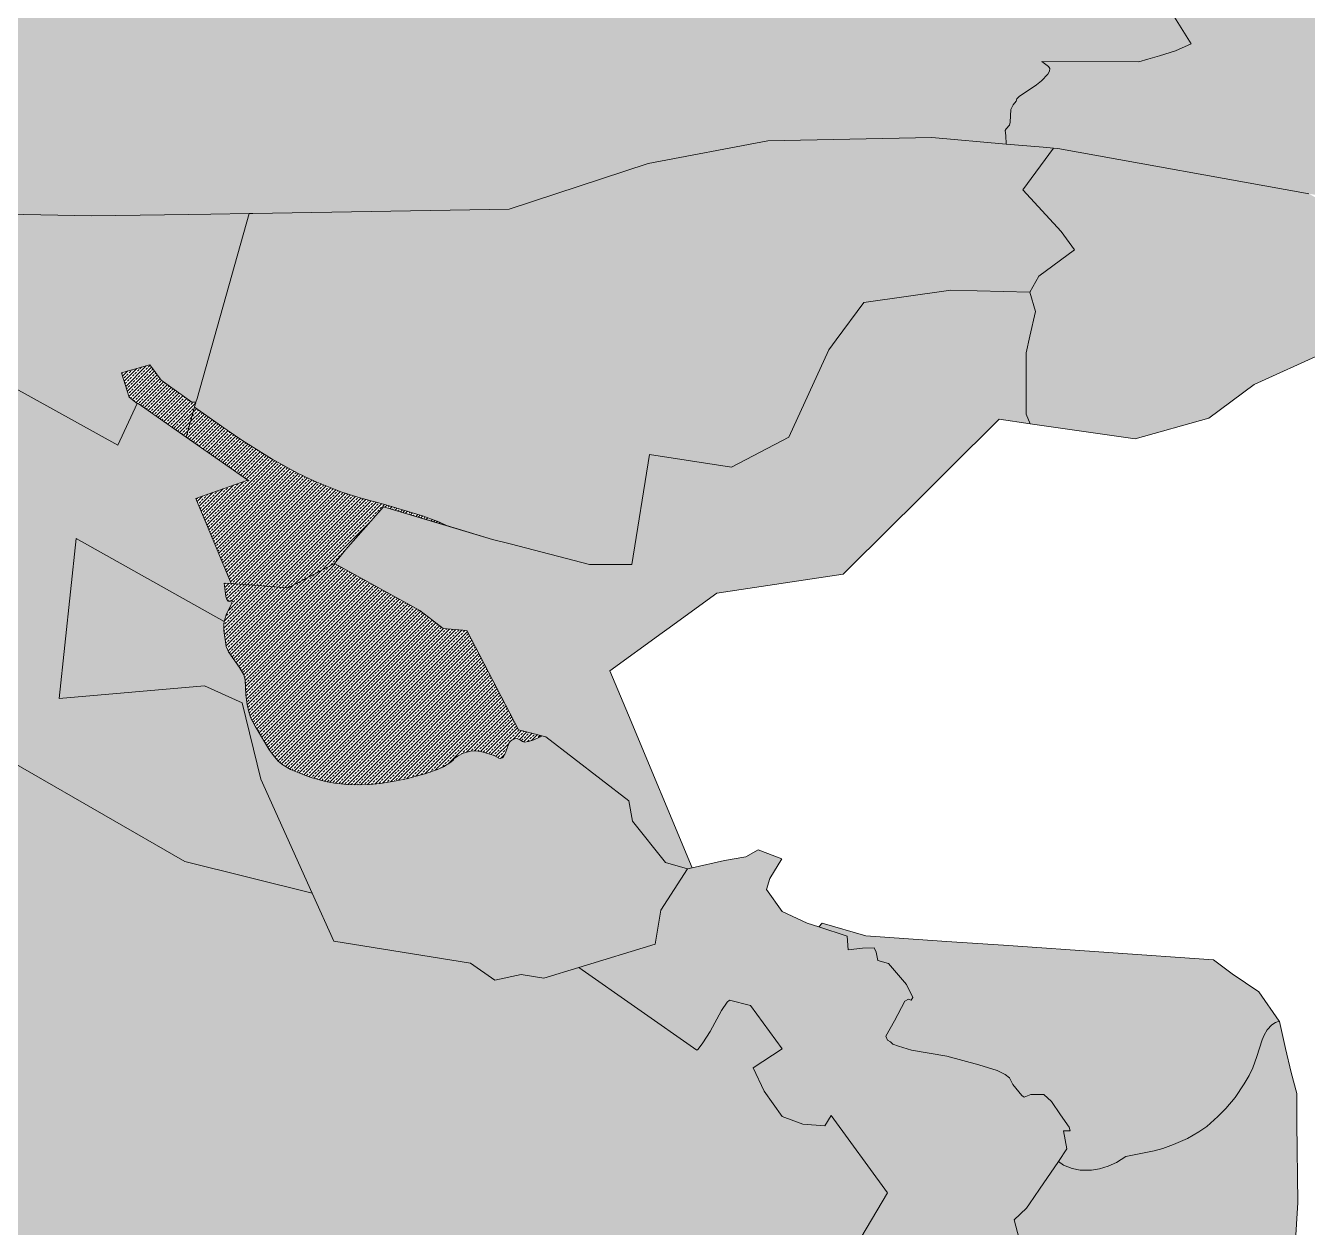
# Model space of a CAD drawing. Header units: metres. Extents: x 541853 to 549675, y 1832829 to 1845715.
# Drawn here: x 547026 to 547706, y 1844185 to 1844822 of the extents above; entities that cross this region are included whole.
import ezdxf

# ---------------------------------------------------------------- set-up
doc = ezdxf.new("R2010")
doc.units = ezdxf.units.M
doc.header["$MEASUREMENT"] = 0
doc.layers.add('1', color=7, linetype='Continuous', lineweight=0)

msp = doc.modelspace()

# ---------------------------------------------------------------- hatches: boundary and pattern name
at = {"layer": '1', "linetype": 'Continuous', "lineweight": 0}
for color, points in [(43, [(546699.57, 1844710.425), (546703.92, 1844722.845), (546713.55, 1844732.475), (546733.47, 1844744.925), (546759.81, 1844758.11), (546769.41, 1844761.335), (546818.55, 1844777.34), (546833.25, 1844783.835), (546833.28, 1844810.07), (546833.28, 1844817.615), (546851.13, 1844887.29), (546861.09, 1844914.065), (546874.47, 1844952.855), (546877.95, 1844960.535), (546880.47, 1844963.745), (546933.63, 1845030.9), (546934.44, 1845031.935), (546956.88, 1845054.375), (546993.72, 1845091.245), (547058.28, 1845155.94), (547093.08, 1845209.7), (547177.2, 1845330.33), (547278.03, 1845427.815), (547281.27, 1845430.965), (547287.81, 1845437.295), (547320.36, 1845412.365), (547366.2, 1845364.68), (547452.57, 1845272.895), (547504.11, 1845215.88), (547524.9, 1845175.245), (547532.25, 1845126.42), (547534.89, 1845100.125), (547549.77, 1845039.645), (547568.34, 1844982.135), (547588.65, 1844921.205), (547590.39, 1844915.955), (547612.08, 1844870.595), (547635.42, 1844826.54), (547644.21, 1844812.365), (547635.96, 1844808.585), (547627.5, 1844806.035), (547621.23, 1844804.16), (547616.46, 1844802.735), (547565.04, 1844803.05), (547568.64, 1844800.365), (547569.27, 1844799.225), (547569.12, 1844797.92), (547568.16, 1844796.24), (547564.86, 1844792.745), (547562.16, 1844790.54), (547553.01, 1844784.465), (547551.78, 1844783.235), (547551.45, 1844781.945), (547549.8, 1844779.965), (547548.66, 1844777.505), (547548.3, 1844770.8), (547547.97, 1844769.21), (547546.05, 1844767.245), (547545.57, 1844766.405), (547545.93, 1844763.765), (547546.11, 1844759.235), (547506.78, 1844762.715), (547419.78, 1844760.945), (547356.21, 1844748.96), (547282.5, 1844724.78), (547146.57, 1844722.41), (547144.74, 1844722.38), (547124.34, 1844722.08), (547112.67, 1844721.915), (547061.01, 1844721.15), (546827.88, 1844725.695), (546764.4, 1844726.94), (546751.38, 1844723.625), (546749.64, 1844723.175), (546736.74, 1844719.905)]), (252, [(547752.63, 1844724.465), (547743.48, 1844726.085), (547706.67, 1844732.91), (547706.64, 1844732.91), (547704.93, 1844733.225), (547573.53, 1844756.82), (547571.28, 1844757.015), (547565.82, 1844757.495), (547546.11, 1844759.235), (547545.93, 1844763.765), (547545.57, 1844766.405), (547546.05, 1844767.245), (547547.97, 1844769.21), (547548.3, 1844770.8), (547548.66, 1844777.505), (547549.8, 1844779.965), (547551.45, 1844781.945), (547551.78, 1844783.235), (547553.01, 1844784.465), (547562.16, 1844790.54), (547564.86, 1844792.745), (547568.16, 1844796.24), (547569.12, 1844797.92), (547569.27, 1844799.225), (547568.64, 1844800.365), (547565.04, 1844803.05), (547616.46, 1844802.735), (547621.23, 1844804.16), (547627.5, 1844806.035), (547635.96, 1844808.585), (547644.21, 1844812.365), (547635.42, 1844826.54), (547612.08, 1844870.595), (547590.39, 1844915.955), (547588.65, 1844921.205), (547589.73, 1844921.895), (547596.27, 1844923.02), (547596.12, 1844926.635), (547596.33, 1844931.705), (547596.87, 1844936.4), (547597.23, 1844937.9), (547600.53, 1844947.245), (547601.67, 1844951.625), (547602.18, 1844956.26), (547602.54, 1844970.135), (547603.02, 1844973.825), (547604.07, 1844977.965), (547605.42, 1844981.37), (547607.88, 1844985.75), (547610.58, 1844989.005), (547613.94, 1844992.05), (547617.45, 1844994.375), (547619.55, 1844995.305), (547627.53, 1844996.895), (547630.26, 1844997.795), (547633.29, 1844999.76), (547635.45, 1845002.085), (547636.53, 1845004.47), (547636.56, 1845006.45), (547636.14, 1845007.845), (547635, 1845009.69), (547633.17, 1845011.625), (547630.02, 1845013.62), (547624.5, 1845016.095), (547623.81, 1845017.1), (547624.14, 1845017.7), (547625.04, 1845018.285), (547627.41, 1845019.2), (547632.15, 1845020.055), (547637.46, 1845020.265), (547642.98, 1845020.025), (547650.84, 1845019.08), (547658.28, 1845017.535), (547667.7, 1845014.565), (547677.78, 1845010.275), (547690.32, 1845003.825), (547695.39, 1845000.9), (547701.84, 1844996.73), (547706.01, 1844993.535), (547707.12, 1844992.395), (547707.27, 1844991.765), (547706.07, 1844991.375), (547705.26, 1844990.085), (547705.32, 1844988.675), (547706.16, 1844987.835), (547707.87, 1844987.265), (547713.45, 1844987.145), (547715.34, 1844986.785), (547715.97, 1844986.275), (547716.99, 1844984.445), (547719.849, 1844982.624), (547717.8, 1844980.605), (547708.41, 1844972.145), (547706.64, 1844969.385), (547706.13, 1844965.695), (547706.49, 1844963.76), (547708.02, 1844961.66), (547709.76, 1844960.295), (547714.11, 1844959.515), (547718.04, 1844959.41), (547720.47, 1844959.56), (547723.68, 1844960.475), (547729.95, 1844963.325), (547737.78, 1844967.255), (547743.51, 1844969.145), (547752.69, 1844971.275), (547758.06, 1844970.42), (547764.27, 1844968.89), (547773.06, 1844965.035), (547777.41, 1844961.765), (547782.15, 1844954.655), (547782.99, 1844951.4), (547785.45, 1844940.33), (547786.5, 1844929.215), (547782.78, 1844918.01), (547777.98, 1844908.605), (547760.91, 1844890.965), (547750.95, 1844886.435), (547737.06, 1844878.785), (547729.38, 1844872.17), (547721.46, 1844860.395), (547716.81, 1844848.305), (547713.93, 1844837.31), (547713, 1844833.65), (547713.12, 1844828.595), (547714.65, 1844823.195), (547716.45, 1844821.065), (547719.75, 1844818.245), (547722.96, 1844816.025), (547726.29, 1844815.08), (547734.36, 1844815.425), (547748.4, 1844817.105), (547751.28, 1844817.03), (547753.59, 1844816.895), (547757.76, 1844816.46), (547761.33, 1844816.355), (547767.15, 1844816.505), (547771.47, 1844817.15), (547778.1, 1844818.71), (547782.87, 1844819.88), (547789.77, 1844822.625), (547794.72, 1844824.665), (547802.16, 1844828.52), (547807.14, 1844831.235), (547814.46, 1844835.375), (547819.14, 1844838.165), (547823.64, 1844840.925), (547828.05, 1844843.595), (547834.47, 1844847.915), (547838.49, 1844850.54), (547844.13, 1844854.29), (547849.98, 1844857.875), (547853.64, 1844860.455), (547859.28, 1844864.025), (547862.82, 1844866.035), (547871.46, 1844871.15), (547876.71, 1844874), (547880.28, 1844875.62), (547885.98, 1844877.765), (547889.97, 1844878.845), (547894.08, 1844879.865), (547898.52, 1844880.615), (547905.15, 1844881.125), (547906.74, 1844880.915), (547910.01, 1844880.48), (547913.04, 1844879.895), (547917.63, 1844878.995), (547922.04, 1844877.585), (547922.58, 1844877.405), (547930.11, 1844874.09), (547934.97, 1844871.72), (547941.99, 1844867.595), (547948.59, 1844863.11), (547952.67, 1844859.81), (547958.31, 1844854.56), (547961.64, 1844850.99), (547966.17, 1844845.245), (547971.84, 1844837.895), (547974.6, 1844834.46), (547979.25, 1844829.3), (547982.22, 1844825.685), (547987.08, 1844820.555), (547990.2, 1844817.345), (548003.73, 1844804.985), (548006.76, 1844801.865), (548011.32, 1844796.795), (548015.7, 1844791.515), (548017.05, 1844789.535), (548019.57, 1844785.95), (548001.81, 1844774.025), (548000.01, 1844772.975), (547993.71, 1844771.325), (547979.82, 1844767.665), (547879.62, 1844741.34), (547876.35, 1844740.005), (547796.82, 1844726.895)]), (251, [(547325.22, 1844536.395), (547283.13, 1844547.195), (547273.68, 1844549.625), (547249.29, 1844556.945), (547245.66, 1844558.805), (547237.17, 1844561.955), (547217.19, 1844568.03), (547202.79, 1844571.825), (547193.91, 1844574.66), (547179.66, 1844580.36), (547170.36, 1844584.815), (547156.98, 1844592.165), (547141.35, 1844601.81), (547133.01, 1844607.465), (547115.76, 1844619.81), (547111.26, 1844603.88), (547116.48, 1844622.36), (547116.48, 1844622.435), (547117.05, 1844624.385), (547144.74, 1844722.38), (547146.57, 1844722.41), (547282.5, 1844724.78), (547356.21, 1844748.96), (547419.78, 1844760.945), (547506.78, 1844762.715), (547546.11, 1844759.235), (547565.82, 1844757.495), (547571.16, 1844757.03), (547554.9, 1844734.905), (547575.24, 1844712.87), (547582.35, 1844703.15), (547563.42, 1844689.17), (547558.74, 1844680.74), (547516.8, 1844681.82), (547470.57, 1844675.205), (547456.05, 1844655.51), (547452.06, 1844650.095), (547430.91, 1844603.82), (547400.52, 1844587.965), (547356.93, 1844594.565), (547347.69, 1844536.395)]), (252, [(547614.48, 1844602.905), (547558.86, 1844610.975), (547556.79, 1844615.955), (547556.79, 1844628.87), (547556.79, 1844648.49), (547558.77, 1844657.43), (547561.68, 1844670.45), (547558.68, 1844680.635), (547558.74, 1844680.74), (547563.42, 1844689.17), (547582.35, 1844703.15), (547575.24, 1844712.87), (547554.9, 1844734.905), (547571.16, 1844757.03), (547573.53, 1844756.82), (547704.93, 1844733.225), (547706.64, 1844732.91), (547706.67, 1844732.91), (547707.42, 1844732.475), (547716.54, 1844727.27), (547741.89, 1844717.025), (547769.01, 1844709.915), (547791.69, 1844704.575), (547812.9, 1844699.88), (547804.98, 1844696.43), (547755.99, 1844672.46), (547714.32, 1844648.43), (547677.6, 1844631.66), (547653.66, 1844613.975)]), (251, [(547573.53, 1844756.82), (547571.28, 1844757.015), (547571.16, 1844757.03)]), (92, [(547178.13, 1844362.14), (547110.57, 1844378.775), (546981.6, 1844453.13), (546872.34, 1844554.785), (546775.86, 1844685.21), (546749.64, 1844723.175), (546751.38, 1844723.625), (546764.4, 1844726.94), (546827.88, 1844725.695), (546869.73, 1844713.155), (547075.05, 1844599.605), (547085.31, 1844621.655), (547085.88, 1844621.595), (547111.26, 1844603.88), (547143.99, 1844581.005), (547116.42, 1844571.3), (547135.17, 1844526.195), (547131.48, 1844526.465), (547132.32, 1844519.415), (547132.8, 1844517.825), (547133.55, 1844516.895), (547134.45, 1844516.67), (547135.38, 1844517.435), (547135.74, 1844516.955), (547135.53, 1844515.74), (547132.5, 1844509.62), (547131.54, 1844506.65), (547131.45, 1844506.005), (547053.03, 1844550.06), (547043.97, 1844465.295), (547121.01, 1844472), (547140.99, 1844463), (547150.92, 1844422.455)]), (43, [(547085.76, 1843725.42), (547053, 1843735.515), (547037.22, 1843739.475), (547019.43, 1843744.545), (547006.71, 1843750.005), (546992.73, 1843759.035), (546981.99, 1843770.435), (546965.37, 1843804.56), (546964.98, 1843805.505), (546959.79, 1843818.18), (546951.75, 1843835.13), (546943.2, 1843852.305), (546933.42, 1843872.465), (546925.38, 1843890.285), (546911.4, 1843920.615), (546887.52, 1843972.245), (546869.82, 1844012.505), (546863.01, 1844027.61), (546853.68, 1844044.875), (546829.95, 1844083.125), (546823.77, 1844092.965), (546821.04, 1844106.525), (546820.8, 1844120.865), (546819.84, 1844125.275), (546817.92, 1844134.23), (546811.23, 1844150.955), (546802.68, 1844168.79), (546793.74, 1844182.875), (546785.55, 1844197.71), (546781.2, 1844212.05), (546778.44, 1844226.855), (546775.83, 1844243.76), (546771.06, 1844283.825), (546763.8, 1844299.62), (546758.19, 1844314.47), (546746.94, 1844341.785), (546740.85, 1844354.115), (546735.51, 1844368.05), (546730.56, 1844377.935), (546725.07, 1844386.05), (546721.44, 1844390.295), (546701.46, 1844413.935), (546689.16, 1844489.685), (546677.07, 1844589.075), (546698.67, 1844665.635), (546693.09, 1844708.775), (546699.57, 1844710.425), (546736.74, 1844719.905), (546749.64, 1844723.175), (546775.86, 1844685.21), (546872.34, 1844554.785), (546981.6, 1844453.13), (547110.57, 1844378.775), (547178.13, 1844362.14), (547189.62, 1844336.655), (547262.01, 1844325), (547275, 1844316), (547289.01, 1844319), (547301.01, 1844317.005), (547319.58, 1844322.675), (547382.13, 1844278.815), (547382.79, 1844279.43), (547385.25, 1844282.7), (547389.09, 1844288.7), (547395.12, 1844299.935), (547398.27, 1844304.195), (547399.35, 1844305.335), (547410.54, 1844302.47), (547427.34, 1844279.565), (547411.98, 1844269.44), (547417.77, 1844257.005), (547427.31, 1844243.715), (547438.29, 1844239.56), (547449.9, 1844238.72), (547453.32, 1844244.135), (547483.29, 1844203.26), (547468.98, 1844179.29), (547465.56, 1844177.04), (547470.48, 1844174.715), (547474.44, 1844172.195), (547477.2, 1844170.98), (547477.83, 1844170.185), (547477.11, 1844167.725), (547478.31, 1844162.76), (547478.22, 1844160.645), (547477.26, 1844159.625), (547472.1, 1844158.155), (547470.75, 1844157.18), (547469.97, 1844155.515), (547469.94, 1844153.58), (547470.45, 1844151.945), (547471.23, 1844150.955), (547474.14, 1844150.61), (547487.58, 1844150.895), (547491.03, 1844150.49), (547493.43, 1844149.71), (547482.27, 1844149.335), (547492.08, 1844117.625), (547521.54, 1844080.56), (547557.69, 1844044.395), (547587.15, 1844027.505), (547586.28, 1844025.675), (547583.97, 1844022.3), (547582.05, 1844020.8), (547580.52, 1844019.03), (547579.89, 1844018.775), (547578.27, 1844018.655), (547574.49, 1844019.33), (547574.37, 1844020.5), (547573.89, 1844021.16), (547572.84, 1844021.805), (547571.43, 1844022.15), (547568.67, 1844021.955), (547567.17, 1844021.505), (547563.54, 1844019.57), (547560.09, 1844017.2), (547558.44, 1844015.715), (547556.25, 1844012.505), (547554.54, 1844008.545), (547549.38, 1843998.735), (547548.12, 1843995.18), (547547.85, 1843993.305), (547547.91, 1843990.665), (547548.27, 1843988.475), (547549.26, 1843985.31), (547549.95, 1843983.975), (547551.12, 1843982.67), (547553.04, 1843981.755), (547556.64, 1843981.275), (547557.93, 1843980.87), (547559.16, 1843980.135), (547560.36, 1843978.785), (547561.5, 1843976.295), (547563.3, 1843968.585), (547564.8, 1843964.445), (547566.78, 1843961.295), (547569.33, 1843958.13), (547573.02, 1843954.56), (547576.86, 1843951.95), (547578.75, 1843951.245), (547580.4, 1843950.915), (547581.66, 1843950.885), (547582.41, 1843951.245), (547583.52, 1843950.9), (547585.38, 1843949.745), (547586.43, 1843948.635), (547587.24, 1843947.015), (547587.42, 1843945.755), (547587.12, 1843944.315), (547586.34, 1843943.04), (547585.62, 1843942.32), (547583.76, 1843941.27), (547579.11, 1843940.58), (547576.59, 1843939.62), (547575.45, 1843938.72), (547571.1, 1843934.205), (547566.57, 1843930.005), (547556.82, 1843923.21), (547546.56, 1843917.315), (547538.91, 1843911.06), (547536.45, 1843909.74), (547534.5, 1843909.095), (547532.13, 1843908.81), (547530.42, 1843908.945), (547526.49, 1843910.235), (547524, 1843911.675), (547514.73, 1843919.43), (547510.65, 1843922.235), (547505.22, 1843924.905), (547496.43, 1843928.085), (547494.99, 1843928.805), (547493.91, 1843929.69), (547491.03, 1843929.72), (547489.92, 1843929.48), (547489.05, 1843927.755), (547487.46, 1843925.955), (547486.77, 1843924.38), (547484.31, 1843923.645), (547483.86, 1843923.36), (547483.71, 1843922.88), (547484.64, 1843922.85), (547486.44, 1843922.25), (547492.11, 1843918.125), (547494.06, 1843915.305), (547495.35, 1843911.27), (547495.89, 1843910.295), (547497.39, 1843908.975), (547499.97, 1843907.55), (547501.38, 1843906.47), (547502.52, 1843905.06), (547505.31, 1843900.455), (547507.26, 1843893.975), (547506.99, 1843892.94), (547505.82, 1843892.205), (547503.57, 1843891.95), (547501.17, 1843892.295), (547498.17, 1843893.165), (547498.47, 1843892.595), (547501.74, 1843890.585), (547516.32, 1843882.665), (547534.71, 1843873.635), (547542.75, 1843869.435), (547577.73, 1843848.96), (547587, 1843844.745), (547597.26, 1843840.905), (547601.79, 1843838.955), (547606.62, 1843836.165), (547609.92, 1843833.225), (547611.15, 1843831.23), (547612.08, 1843827.48), (547612.05, 1843826.805), (547582.59, 1843814.28), (547478.37, 1843788.075), (547377.12, 1843762.905), (547363.8, 1843785.15), (547363.23, 1843784.49), (547358.67, 1843779.885), (547354.17, 1843776.705), (547350.69, 1843775.175), (547347.57, 1843774.395), (547341.09, 1843774.005), (547327.74, 1843774.515), (547323.78, 1843775.055), (547312.95, 1843777.35), (547308.87, 1843777.59), (547305.03, 1843777.365), (547265.49, 1843769.835), (547254.54, 1843768.005), (547242.93, 1843765.41), (547232.13, 1843763.595), (547233.45, 1843739.13)]), (43, [(547075.05, 1844599.605), (546869.73, 1844713.155), (546827.88, 1844725.695), (547061.01, 1844721.15), (547112.67, 1844721.915), (547124.34, 1844722.08), (547144.74, 1844722.38), (547117.05, 1844624.385), (547116.48, 1844622.435), (547114.26, 1844622.375), (547098, 1844634), (547091.94, 1844642.115), (547077, 1844638.005), (547080.99, 1844625), (547085.31, 1844621.655)]), (53, [(547377.21, 1844374.89), (547365.51, 1844378.295), (547347.9, 1844400.18), (547346.1, 1844410.995), (547302.03, 1844445), (547299.87, 1844445.555), (547287.51, 1844448.735), (547260.15, 1844501.295), (547247.58, 1844502.315), (547235.19, 1844511.975), (547189.89, 1844536.905), (547195.77, 1844544.075), (547215.99, 1844566.95), (547273.68, 1844549.625), (547283.13, 1844547.195), (547325.22, 1844536.395), (547347.69, 1844536.395), (547356.93, 1844594.565), (547400.52, 1844587.965), (547430.91, 1844603.82), (547452.06, 1844650.095), (547456.05, 1844655.51), (547470.57, 1844675.205), (547516.8, 1844681.82), (547558.74, 1844680.74), (547558.68, 1844680.635), (547561.68, 1844670.45), (547558.77, 1844657.43), (547556.79, 1844648.49), (547556.79, 1844628.87), (547556.79, 1844615.955), (547558.86, 1844610.975), (547542.39, 1844613.36), (547515.63, 1844586.75), (547501.05, 1844572.275), (547463.37, 1844534.835), (547459.74, 1844531.22), (547392.75, 1844521.08), (547366.26, 1844501.925), (547363.74, 1844500.095), (547335.99, 1844480.025), (547345.83, 1844456.43), (547379.61, 1844375.445)]), (131, [(547273.68, 1844549.625), (547249.29, 1844556.945), (547249.26, 1844556.96)]), (251, [(547275, 1844316), (547262.01, 1844325), (547189.62, 1844336.655), (547178.13, 1844362.14), (547150.92, 1844422.455), (547140.99, 1844463), (547121.01, 1844472), (547043.97, 1844465.295), (547053.03, 1844550.06), (547131.45, 1844506.005), (547131.24, 1844504.745), (547131.27, 1844501.25), (547132.59, 1844492.775), (547133.7, 1844490.03), (547139.64, 1844481.765), (547141.86, 1844477.73), (547142.67, 1844475.18), (547143, 1844467.215), (547143.6, 1844462.07), (547144.5, 1844458.155), (547145.64, 1844454.915), (547147.86, 1844450.655), (547155.15, 1844438.385), (547157.55, 1844435.115), (547160.1, 1844432.115), (547162.56, 1844430.045), (547166.7, 1844427.705), (547173.63, 1844424.735), (547178.13, 1844423.205), (547185.21, 1844421.315), (547189.98, 1844420.43), (547196.55, 1844419.71), (547203.36, 1844419.47), (547208.55, 1844419.635), (547214.13, 1844420.22), (547222.59, 1844421.675), (547228.14, 1844422.755), (547237.92, 1844425.275), (547244.58, 1844427.645), (547247.73, 1844429.085), (547251.69, 1844431.44), (547253.13, 1844432.775), (547253.37, 1844433.465), (547255.47, 1844434.935), (547258.26, 1844436.33), (547262.1, 1844437.38), (547264.86, 1844437.515), (547267.56, 1844437.125), (547272.39, 1844435.79), (547274.58, 1844434.965), (547277.07, 1844433.555), (547278.03, 1844433.465), (547278.87, 1844433.765), (547279.53, 1844434.425), (547280.85, 1844437.035), (547282.41, 1844441.565), (547283.07, 1844442.555), (547284.09, 1844443.41), (547285.47, 1844443.965), (547286.7, 1844444.115), (547288.05, 1844443.605), (547289.58, 1844442.39), (547290.57, 1844442.165), (547292.91, 1844442.48), (547295.67, 1844443.38), (547298.94, 1844444.925), (547299.87, 1844445.555), (547302.03, 1844445), (547346.1, 1844410.995), (547347.9, 1844400.18), (547365.51, 1844378.295), (547377.21, 1844374.89), (547362.99, 1844353.005), (547359.99, 1844335.005), (547319.58, 1844322.675), (547301.01, 1844317.005), (547289.01, 1844319)]), (251, [(547529.79, 1844149.005), (547515.27, 1844149.77), (547494.06, 1844149.485), (547493.43, 1844149.71), (547491.03, 1844150.49), (547487.58, 1844150.895), (547474.14, 1844150.61), (547471.23, 1844150.955), (547470.45, 1844151.945), (547469.94, 1844153.58), (547469.97, 1844155.515), (547470.75, 1844157.18), (547472.1, 1844158.155), (547477.26, 1844159.625), (547478.22, 1844160.645), (547478.31, 1844162.76), (547477.11, 1844167.725), (547477.83, 1844170.185), (547477.2, 1844170.98), (547474.44, 1844172.195), (547470.48, 1844174.715), (547465.56, 1844177.04), (547468.98, 1844179.29), (547483.29, 1844203.26), (547453.32, 1844244.135), (547449.9, 1844238.72), (547438.29, 1844239.56), (547427.31, 1844243.715), (547417.77, 1844257.005), (547411.98, 1844269.44), (547427.34, 1844279.565), (547410.54, 1844302.47), (547399.35, 1844305.335), (547398.27, 1844304.195), (547395.12, 1844299.935), (547389.09, 1844288.7), (547385.25, 1844282.7), (547382.79, 1844279.43), (547382.13, 1844278.815), (547319.58, 1844322.675), (547359.99, 1844335.005), (547362.99, 1844353.005), (547377.21, 1844374.89), (547379.61, 1844375.445), (547396.71, 1844379.36), (547407, 1844381.13), (547408.02, 1844381.295), (547414.71, 1844385.06), (547427.22, 1844380.245), (547420.77, 1844369.82), (547419.03, 1844363.925), (547427.43, 1844352.42), (547440.54, 1844346.21), (547446.72, 1844344.2), (547461.81, 1844339.295), (547462.29, 1844331.96), (547469.97, 1844332.92), (547476.09, 1844333.025), (547477.23, 1844330.745), (547478.04, 1844326.365), (547483.74, 1844324.775), (547493.37, 1844313.705), (547496.73, 1844306.775), (547495.8, 1844305.32), (547494.33, 1844305.8), (547492.47, 1844304.735), (547486.89, 1844294.295), (547482.39, 1844286.195), (547483.26, 1844284.095), (547484.76, 1844283.15), (547486.08, 1844281.92), (547489.08, 1844280.93), (547495.92, 1844278.785), (547514.61, 1844275.605), (547531.71, 1844271.075), (547541.4, 1844268.09), (547545.57, 1844265.945), (547547.82, 1844264.16), (547549.74, 1844260.575), (547554.39, 1844254.785), (547555.74, 1844253.945), (547559.25, 1844255.34), (547560.57, 1844255.355), (547566.03, 1844255.4), (547570.23, 1844251.53), (547574.91, 1844244.525), (547579.56, 1844238.075), (547580.07, 1844236.005), (547576.62, 1844235.975), (547578.33, 1844226.48), (547573.8, 1844219.805), (547563.78, 1844205.09), (547558.53, 1844197.395), (547556.94, 1844195.04), (547550.4, 1844188.95), (547554, 1844175.345)]), (53, [(547585.44, 1844215.23), (547581.15, 1844216.025), (547576.59, 1844217.885), (547573.83, 1844219.775), (547573.8, 1844219.805), (547578.33, 1844226.48), (547576.62, 1844235.975), (547580.07, 1844236.005), (547579.56, 1844238.075), (547574.91, 1844244.525), (547570.23, 1844251.53), (547566.03, 1844255.4), (547560.57, 1844255.355), (547559.25, 1844255.34), (547555.74, 1844253.945), (547554.39, 1844254.785), (547549.74, 1844260.575), (547547.82, 1844264.16), (547545.57, 1844265.945), (547541.4, 1844268.09), (547531.71, 1844271.075), (547514.61, 1844275.605), (547495.92, 1844278.785), (547489.08, 1844280.93), (547486.08, 1844281.92), (547484.76, 1844283.15), (547483.26, 1844284.095), (547482.39, 1844286.195), (547486.89, 1844294.295), (547492.47, 1844304.735), (547494.33, 1844305.8), (547495.8, 1844305.32), (547496.73, 1844306.775), (547493.37, 1844313.705), (547483.74, 1844324.775), (547478.04, 1844326.365), (547477.23, 1844330.745), (547476.09, 1844333.025), (547469.97, 1844332.92), (547462.29, 1844331.96), (547461.81, 1844339.295), (547446.72, 1844344.2), (547448.58, 1844346.195), (547471.71, 1844339.43), (547514.46, 1844336.49), (547544.64, 1844334.405), (547656.15, 1844326.74), (547666.02, 1844319.285), (547680.18, 1844309.805), (547690.92, 1844294.265), (547688.94, 1844293.545), (547686.99, 1844292.285), (547684.53, 1844289.555), (547682.94, 1844286.705), (547681.92, 1844284.215), (547679.13, 1844275.5), (547676.91, 1844269.485), (547674.93, 1844265.345), (547672.41, 1844260.935), (547667.52, 1844253.735), (547662.69, 1844247.93), (547658.46, 1844243.58), (547652.52, 1844238.435), (547648.29, 1844235.435), (547642.38, 1844232.045), (547634.94, 1844228.745), (547629.24, 1844226.765), (547624.59, 1844225.475), (547609.65, 1844222.43), (547604.7, 1844219.28), (547600.26, 1844217.285), (547595.64, 1844215.905), (547591.35, 1844215.26)]), (252, [(547684.26, 1844059.995), (547681.95, 1844060.13), (547680.15, 1844060.535), (547678.26, 1844061.36), (547676.88, 1844062.35), (547675.11, 1844064.465), (547674.36, 1844065.725), (547669.47, 1844076.885), (547666.29, 1844082.165), (547663.53, 1844085.555), (547653.9, 1844095.92), (547646.58, 1844103.345), (547643.64, 1844107.395), (547641.33, 1844112.18), (547640.46, 1844116.2), (547640.58, 1844118.225), (547642.29, 1844124.78), (547642.23, 1844127.135), (547641.51, 1844128.275), (547640.28, 1844129.145), (547636.65, 1844130.45), (547634.04, 1844130.675), (547631.82, 1844130.495), (547628.82, 1844129.835), (547625.52, 1844128.74), (547614.78, 1844124.15), (547598.4, 1844116.26), (547589.16, 1844111.22), (547581.69, 1844106.555), (547579.11, 1844104.575), (547576.95, 1844102.52), (547575.6, 1844100.63), (547575.45, 1844100.105), (547575.63, 1844099.895), (547575.87, 1844098.695), (547576.38, 1844097.885), (547570.5, 1844098.5), (547547.64, 1844116.785), (547526.1, 1844129.865), (547525.44, 1844139.66), (547529.79, 1844149.005), (547554, 1844175.345), (547550.4, 1844188.95), (547556.94, 1844195.04), (547558.53, 1844197.395), (547563.78, 1844205.09), (547573.8, 1844219.805), (547573.83, 1844219.775), (547576.59, 1844217.885), (547581.15, 1844216.025), (547585.44, 1844215.23), (547591.35, 1844215.26), (547595.64, 1844215.905), (547600.26, 1844217.285), (547604.7, 1844219.28), (547609.65, 1844222.43), (547624.59, 1844225.475), (547629.24, 1844226.765), (547634.94, 1844228.745), (547642.38, 1844232.045), (547648.29, 1844235.435), (547652.52, 1844238.435), (547658.46, 1844243.58), (547662.69, 1844247.93), (547667.52, 1844253.735), (547672.41, 1844260.935), (547674.93, 1844265.345), (547676.91, 1844269.485), (547679.13, 1844275.5), (547681.92, 1844284.215), (547682.94, 1844286.705), (547684.53, 1844289.555), (547686.99, 1844292.285), (547688.94, 1844293.545), (547690.92, 1844294.265), (547691.13, 1844293.95), (547694.19, 1844279.685), (547697.25, 1844267.01), (547700.34, 1844255.91), (547700.25, 1844240.07), (547700.73, 1844198.085), (547698.93, 1844166.42), (547701.69, 1844117.325), (547703.37, 1844091.33), (547705.05, 1844065.065), (547704.36, 1844064.915), (547691.88, 1844061.105), (547687.14, 1844060.19)])]:
    msp.add_hatch(color=color, dxfattribs=at).paths.add_polyline_path(points)
h = msp.add_hatch(dxfattribs=at)
h.set_pattern_fill('ANSI33', color=188, scale=10, style=0)
h.paths.add_polyline_path([(547111.26, 1844603.88), (547085.88, 1844621.595), (547085.31, 1844621.655), (547080.99, 1844625), (547077, 1844638.005), (547091.94, 1844642.115), (547098, 1844634), (547114.26, 1844622.375), (547116.48, 1844622.435), (547116.48, 1844622.36)])
h = msp.add_hatch(dxfattribs=at)
h.set_pattern_fill('ANSI33', color=188, scale=10, style=0)
h.paths.add_polyline_path([(547165.41, 1844523.855), (547135.17, 1844526.195), (547116.42, 1844571.3), (547143.99, 1844581.005), (547111.26, 1844603.88), (547115.76, 1844619.81), (547133.01, 1844607.465), (547141.35, 1844601.81), (547156.98, 1844592.165), (547170.36, 1844584.815), (547179.66, 1844580.36), (547193.91, 1844574.66), (547202.79, 1844571.825), (547217.19, 1844568.03), (547237.17, 1844561.955), (547245.66, 1844558.805), (547249.26, 1844556.96), (547215.99, 1844566.95), (547195.77, 1844544.075), (547189.89, 1844536.905)])
h = msp.add_hatch(dxfattribs=at)
h.set_pattern_fill('ANSI33', color=188, scale=10, style=0)
h.paths.add_polyline_path([(547203.36, 1844419.47), (547196.55, 1844419.71), (547189.98, 1844420.43), (547185.21, 1844421.315), (547178.13, 1844423.205), (547173.63, 1844424.735), (547166.7, 1844427.705), (547162.56, 1844430.045), (547160.1, 1844432.115), (547157.55, 1844435.115), (547155.15, 1844438.385), (547147.86, 1844450.655), (547145.64, 1844454.915), (547144.5, 1844458.155), (547143.6, 1844462.07), (547143, 1844467.215), (547142.67, 1844475.18), (547141.86, 1844477.73), (547139.64, 1844481.765), (547133.7, 1844490.03), (547132.59, 1844492.775), (547131.27, 1844501.25), (547131.24, 1844504.745), (547131.45, 1844506.005), (547131.54, 1844506.65), (547132.5, 1844509.62), (547135.53, 1844515.74), (547135.74, 1844516.955), (547135.38, 1844517.435), (547134.45, 1844516.67), (547133.55, 1844516.895), (547132.8, 1844517.825), (547132.32, 1844519.415), (547131.48, 1844526.465), (547135.17, 1844526.195), (547165.41, 1844523.855), (547189.89, 1844536.905), (547235.19, 1844511.975), (547247.58, 1844502.315), (547260.15, 1844501.295), (547287.51, 1844448.735), (547299.87, 1844445.555), (547298.94, 1844444.925), (547295.67, 1844443.38), (547292.91, 1844442.48), (547290.57, 1844442.165), (547289.58, 1844442.39), (547288.05, 1844443.605), (547286.7, 1844444.115), (547285.47, 1844443.965), (547284.09, 1844443.41), (547283.07, 1844442.555), (547282.41, 1844441.565), (547280.85, 1844437.035), (547279.53, 1844434.425), (547278.87, 1844433.765), (547278.03, 1844433.465), (547277.07, 1844433.555), (547274.58, 1844434.965), (547272.39, 1844435.79), (547267.56, 1844437.125), (547264.86, 1844437.515), (547262.1, 1844437.38), (547258.26, 1844436.33), (547255.47, 1844434.935), (547253.37, 1844433.465), (547253.13, 1844432.775), (547251.69, 1844431.44), (547247.73, 1844429.085), (547244.58, 1844427.645), (547237.92, 1844425.275), (547228.14, 1844422.755), (547222.59, 1844421.675), (547214.13, 1844420.22), (547208.55, 1844419.635)])

# ---------------------------------------------------------------- linework, layer by layer
at = {"layer": '1', "color": 7, "linetype": 'Continuous', "lineweight": 0, "flags": 128}
for points in [[(547635.42, 1844826.54), (547644.21, 1844812.365), (547635.96, 1844808.585), (547627.5, 1844806.035), (547621.23, 1844804.16), (547616.46, 1844802.735), (547565.04, 1844803.05), (547568.64, 1844800.365), (547569.27, 1844799.225), (547569.12, 1844797.92), (547568.16, 1844796.24), (547564.86, 1844792.745), (547562.16, 1844790.54), (547553.01, 1844784.465), (547551.78, 1844783.235), (547551.45, 1844781.945), (547549.8, 1844779.965), (547548.66, 1844777.505), (547548.3, 1844770.8), (547547.97, 1844769.21), (547546.05, 1844767.245), (547545.57, 1844766.405), (547545.93, 1844763.765), (547546.11, 1844759.235), (547506.78, 1844762.715), (547419.78, 1844760.945), (547356.21, 1844748.96), (547282.5, 1844724.78), (547146.57, 1844722.41), (547144.74, 1844722.38), (547124.34, 1844722.08), (547112.67, 1844721.915), (547061.01, 1844721.15), (546827.88, 1844725.695)], [(547706.64, 1844732.91), (547704.93, 1844733.225), (547573.53, 1844756.82), (547571.28, 1844757.015), (547565.82, 1844757.495), (547546.11, 1844759.235), (547545.93, 1844763.765), (547545.57, 1844766.405), (547546.05, 1844767.245), (547547.97, 1844769.21), (547548.3, 1844770.8), (547548.66, 1844777.505), (547549.8, 1844779.965), (547551.45, 1844781.945), (547551.78, 1844783.235), (547553.01, 1844784.465), (547562.16, 1844790.54), (547564.86, 1844792.745), (547568.16, 1844796.24), (547569.12, 1844797.92), (547569.27, 1844799.225), (547568.64, 1844800.365), (547565.04, 1844803.05), (547616.46, 1844802.735), (547621.23, 1844804.16), (547627.5, 1844806.035), (547635.96, 1844808.585), (547644.21, 1844812.365), (547635.42, 1844826.54)], [(547714.32, 1844648.43), (547677.6, 1844631.66), (547653.66, 1844613.975), (547614.48, 1844602.905), (547558.86, 1844610.975), (547556.79, 1844615.955), (547556.79, 1844628.87), (547556.79, 1844648.49), (547558.77, 1844657.43), (547561.68, 1844670.45), (547558.68, 1844680.635), (547558.74, 1844680.74), (547563.42, 1844689.17), (547582.35, 1844703.15), (547575.24, 1844712.87), (547554.9, 1844734.905), (547571.16, 1844757.03), (547573.53, 1844756.82), (547573.53, 1844756.82), (547704.93, 1844733.225), (547706.64, 1844732.91)], [(546869.73, 1844713.155), (547075.05, 1844599.605), (547085.31, 1844621.655), (547085.88, 1844621.595), (547111.26, 1844603.88), (547143.99, 1844581.005), (547116.42, 1844571.3), (547135.17, 1844526.195), (547131.48, 1844526.465), (547132.32, 1844519.415), (547132.8, 1844517.825), (547133.55, 1844516.895), (547134.45, 1844516.67), (547135.38, 1844517.435), (547135.74, 1844516.955), (547135.53, 1844515.74), (547132.5, 1844509.62), (547131.54, 1844506.65), (547131.45, 1844506.005), (547053.03, 1844550.06), (547043.97, 1844465.295), (547121.01, 1844472), (547140.99, 1844463), (547150.92, 1844422.455), (547178.13, 1844362.14), (547110.57, 1844378.775), (546981.6, 1844453.13)], [(546981.6, 1844453.13), (547110.57, 1844378.775), (547178.13, 1844362.14), (547189.62, 1844336.655), (547262.01, 1844325), (547275, 1844316), (547289.01, 1844319), (547301.01, 1844317.005), (547319.58, 1844322.675), (547382.13, 1844278.815), (547382.79, 1844279.43), (547385.25, 1844282.7), (547389.09, 1844288.7), (547395.12, 1844299.935), (547398.27, 1844304.195), (547399.35, 1844305.335), (547410.54, 1844302.47), (547427.34, 1844279.565), (547411.98, 1844269.44), (547417.77, 1844257.005), (547427.31, 1844243.715), (547438.29, 1844239.56), (547449.9, 1844238.72), (547453.32, 1844244.135), (547483.29, 1844203.26), (547468.98, 1844179.29)], [(547468.98, 1844179.29), (547483.29, 1844203.26), (547453.32, 1844244.135), (547449.9, 1844238.72), (547438.29, 1844239.56), (547427.31, 1844243.715), (547417.77, 1844257.005), (547411.98, 1844269.44), (547427.34, 1844279.565), (547410.54, 1844302.47), (547399.35, 1844305.335), (547398.27, 1844304.195), (547395.12, 1844299.935), (547389.09, 1844288.7), (547385.25, 1844282.7), (547382.79, 1844279.43), (547382.13, 1844278.815), (547319.58, 1844322.675), (547319.58, 1844322.675), (547359.99, 1844335.005), (547362.99, 1844353.005), (547377.21, 1844374.89), (547379.61, 1844375.445), (547396.71, 1844379.36), (547407, 1844381.13), (547408.02, 1844381.295), (547414.71, 1844385.06), (547427.22, 1844380.245), (547420.77, 1844369.82), (547419.03, 1844363.925), (547427.43, 1844352.42), (547440.54, 1844346.21), (547446.72, 1844344.2), (547461.81, 1844339.295), (547462.29, 1844331.96), (547469.97, 1844332.92), (547476.09, 1844333.025), (547477.23, 1844330.745), (547478.04, 1844326.365), (547483.74, 1844324.775), (547493.37, 1844313.705), (547496.73, 1844306.775), (547495.8, 1844305.32), (547494.33, 1844305.8), (547492.47, 1844304.735), (547486.89, 1844294.295), (547482.39, 1844286.195), (547483.26, 1844284.095), (547484.76, 1844283.15), (547486.08, 1844281.92), (547489.08, 1844280.93), (547495.92, 1844278.785), (547514.61, 1844275.605), (547531.71, 1844271.075), (547541.4, 1844268.09), (547545.57, 1844265.945), (547547.82, 1844264.16), (547549.74, 1844260.575), (547554.39, 1844254.785), (547555.74, 1844253.945), (547559.25, 1844255.34), (547560.57, 1844255.355), (547566.03, 1844255.4), (547570.23, 1844251.53), (547574.91, 1844244.525), (547579.56, 1844238.075), (547580.07, 1844236.005), (547576.62, 1844235.975), (547578.33, 1844226.48), (547573.8, 1844219.805), (547563.78, 1844205.09), (547558.53, 1844197.395), (547556.94, 1844195.04), (547550.4, 1844188.95), (547554, 1844175.345)], [(547554, 1844175.345), (547550.4, 1844188.95), (547556.94, 1844195.04), (547558.53, 1844197.395), (547563.78, 1844205.09), (547573.8, 1844219.805), (547573.83, 1844219.775), (547576.59, 1844217.885), (547581.15, 1844216.025), (547585.44, 1844215.23), (547591.35, 1844215.26), (547595.64, 1844215.905), (547600.26, 1844217.285), (547604.7, 1844219.28), (547609.65, 1844222.43), (547624.59, 1844225.475), (547629.24, 1844226.765), (547634.94, 1844228.745), (547642.38, 1844232.045), (547648.29, 1844235.435), (547652.52, 1844238.435), (547658.46, 1844243.58), (547662.69, 1844247.93), (547667.52, 1844253.735), (547672.41, 1844260.935), (547674.93, 1844265.345), (547676.91, 1844269.485), (547679.13, 1844275.5), (547681.92, 1844284.215), (547682.94, 1844286.705), (547684.53, 1844289.555), (547686.99, 1844292.285), (547688.94, 1844293.545), (547690.92, 1844294.265), (547691.13, 1844293.95), (547694.19, 1844279.685), (547697.25, 1844267.01), (547700.34, 1844255.91), (547700.25, 1844240.07), (547700.73, 1844198.085), (547698.93, 1844166.42)]]:
    msp.add_lwpolyline(points, dxfattribs=at)
for points in [[(547111.26, 1844603.88), (547116.48, 1844622.36), (547116.48, 1844622.435), (547117.05, 1844624.385), (547144.74, 1844722.38), (547146.57, 1844722.41), (547282.5, 1844724.78), (547356.21, 1844748.96), (547419.78, 1844760.945), (547506.78, 1844762.715), (547546.11, 1844759.235), (547565.82, 1844757.495), (547571.16, 1844757.03), (547554.9, 1844734.905), (547575.24, 1844712.87), (547582.35, 1844703.15), (547563.42, 1844689.17), (547558.74, 1844680.74), (547516.8, 1844681.82), (547470.57, 1844675.205), (547456.05, 1844655.51), (547452.06, 1844650.095), (547430.91, 1844603.82), (547400.52, 1844587.965), (547356.93, 1844594.565), (547347.69, 1844536.395), (547325.22, 1844536.395), (547283.13, 1844547.195), (547273.68, 1844549.625), (547249.29, 1844556.945), (547245.66, 1844558.805), (547237.17, 1844561.955), (547217.19, 1844568.03), (547202.79, 1844571.825), (547193.91, 1844574.66), (547179.66, 1844580.36), (547170.36, 1844584.815), (547156.98, 1844592.165), (547141.35, 1844601.81), (547133.01, 1844607.465), (547115.76, 1844619.81), (547111.26, 1844603.88)], [(547571.16, 1844757.03), (547573.53, 1844756.82), (547571.28, 1844757.015), (547571.16, 1844757.03)], [(546827.88, 1844725.695), (547061.01, 1844721.15), (547112.67, 1844721.915), (547124.34, 1844722.08), (547144.74, 1844722.38), (547117.05, 1844624.385), (547116.48, 1844622.435), (547114.26, 1844622.375), (547098, 1844634), (547091.94, 1844642.115), (547077, 1844638.005), (547080.99, 1844625), (547085.31, 1844621.655), (547075.05, 1844599.605), (546869.73, 1844713.155), (546827.88, 1844725.695)], [(547189.89, 1844536.905), (547195.77, 1844544.075), (547215.99, 1844566.95), (547273.68, 1844549.625), (547283.13, 1844547.195), (547325.22, 1844536.395), (547347.69, 1844536.395), (547356.93, 1844594.565), (547400.52, 1844587.965), (547430.91, 1844603.82), (547452.06, 1844650.095), (547456.05, 1844655.51), (547470.57, 1844675.205), (547516.8, 1844681.82), (547558.74, 1844680.74), (547558.68, 1844680.635), (547561.68, 1844670.45), (547558.77, 1844657.43), (547556.79, 1844648.49), (547556.79, 1844628.87), (547556.79, 1844615.955), (547558.86, 1844610.975), (547542.39, 1844613.36), (547515.63, 1844586.75), (547501.05, 1844572.275), (547463.37, 1844534.835), (547459.74, 1844531.22), (547392.75, 1844521.08), (547366.26, 1844501.925), (547363.74, 1844500.095), (547335.99, 1844480.025), (547345.83, 1844456.43), (547379.61, 1844375.445), (547377.21, 1844374.89), (547365.51, 1844378.295), (547347.9, 1844400.18), (547346.1, 1844410.995), (547302.03, 1844445), (547299.87, 1844445.555), (547287.51, 1844448.735), (547260.15, 1844501.295), (547247.58, 1844502.315), (547235.19, 1844511.975), (547189.89, 1844536.905)], [(547116.48, 1844622.435), (547116.48, 1844622.36), (547111.26, 1844603.88), (547085.88, 1844621.595), (547085.31, 1844621.655), (547080.99, 1844625), (547077, 1844638.005), (547091.94, 1844642.115), (547098, 1844634), (547114.26, 1844622.375), (547116.48, 1844622.435)], [(547111.26, 1844603.88), (547115.76, 1844619.81), (547133.01, 1844607.465), (547141.35, 1844601.81), (547156.98, 1844592.165), (547170.36, 1844584.815), (547179.66, 1844580.36), (547193.91, 1844574.66), (547202.79, 1844571.825), (547217.19, 1844568.03), (547237.17, 1844561.955), (547245.66, 1844558.805), (547249.26, 1844556.96), (547215.99, 1844566.95), (547195.77, 1844544.075), (547189.89, 1844536.905), (547165.41, 1844523.855), (547135.17, 1844526.195), (547116.42, 1844571.3), (547143.99, 1844581.005), (547111.26, 1844603.88)], [(547249.26, 1844556.96), (547273.68, 1844549.625), (547249.29, 1844556.945), (547249.26, 1844556.96)], [(547131.45, 1844506.005), (547131.24, 1844504.745), (547131.27, 1844501.25), (547132.59, 1844492.775), (547133.7, 1844490.03), (547139.64, 1844481.765), (547141.86, 1844477.73), (547142.67, 1844475.18), (547143, 1844467.215), (547143.6, 1844462.07), (547144.5, 1844458.155), (547145.64, 1844454.915), (547147.86, 1844450.655), (547155.15, 1844438.385), (547157.55, 1844435.115), (547160.1, 1844432.115), (547162.56, 1844430.045), (547166.7, 1844427.705), (547173.63, 1844424.735), (547178.13, 1844423.205), (547185.21, 1844421.315), (547189.98, 1844420.43), (547196.55, 1844419.71), (547203.36, 1844419.47), (547208.55, 1844419.635), (547214.13, 1844420.22), (547222.59, 1844421.675), (547228.14, 1844422.755), (547237.92, 1844425.275), (547244.58, 1844427.645), (547247.73, 1844429.085), (547251.69, 1844431.44), (547253.13, 1844432.775), (547253.37, 1844433.465), (547255.47, 1844434.935), (547258.26, 1844436.33), (547262.1, 1844437.38), (547264.86, 1844437.515), (547267.56, 1844437.125), (547272.39, 1844435.79), (547274.58, 1844434.965), (547277.07, 1844433.555), (547278.03, 1844433.465), (547278.87, 1844433.765), (547279.53, 1844434.425), (547280.85, 1844437.035), (547282.41, 1844441.565), (547283.07, 1844442.555), (547284.09, 1844443.41), (547285.47, 1844443.965), (547286.7, 1844444.115), (547288.05, 1844443.605), (547289.58, 1844442.39), (547290.57, 1844442.165), (547292.91, 1844442.48), (547295.67, 1844443.38), (547298.94, 1844444.925), (547299.87, 1844445.555), (547302.03, 1844445), (547346.1, 1844410.995), (547347.9, 1844400.18), (547365.51, 1844378.295), (547377.21, 1844374.89), (547362.99, 1844353.005), (547359.99, 1844335.005), (547319.58, 1844322.675), (547301.01, 1844317.005), (547289.01, 1844319), (547275, 1844316), (547262.01, 1844325), (547189.62, 1844336.655), (547178.13, 1844362.14), (547150.92, 1844422.455), (547140.99, 1844463), (547121.01, 1844472), (547043.97, 1844465.295), (547053.03, 1844550.06), (547131.45, 1844506.005)], [(547131.45, 1844506.005), (547131.54, 1844506.65), (547132.5, 1844509.62), (547135.53, 1844515.74), (547135.74, 1844516.955), (547135.38, 1844517.435), (547134.45, 1844516.67), (547133.55, 1844516.895), (547132.8, 1844517.825), (547132.32, 1844519.415), (547131.48, 1844526.465), (547135.17, 1844526.195), (547165.41, 1844523.855), (547189.89, 1844536.905), (547235.19, 1844511.975), (547247.58, 1844502.315), (547260.15, 1844501.295), (547287.51, 1844448.735), (547299.87, 1844445.555), (547298.94, 1844444.925), (547295.67, 1844443.38), (547292.91, 1844442.48), (547290.57, 1844442.165), (547289.58, 1844442.39), (547288.05, 1844443.605), (547286.7, 1844444.115), (547285.47, 1844443.965), (547284.09, 1844443.41), (547283.07, 1844442.555), (547282.41, 1844441.565), (547280.85, 1844437.035), (547279.53, 1844434.425), (547278.87, 1844433.765), (547278.03, 1844433.465), (547277.07, 1844433.555), (547274.58, 1844434.965), (547272.39, 1844435.79), (547267.56, 1844437.125), (547264.86, 1844437.515), (547262.1, 1844437.38), (547258.26, 1844436.33), (547255.47, 1844434.935), (547253.37, 1844433.465), (547253.13, 1844432.775), (547251.69, 1844431.44), (547247.73, 1844429.085), (547244.58, 1844427.645), (547237.92, 1844425.275), (547228.14, 1844422.755), (547222.59, 1844421.675), (547214.13, 1844420.22), (547208.55, 1844419.635), (547203.36, 1844419.47), (547196.55, 1844419.71), (547189.98, 1844420.43), (547185.21, 1844421.315), (547178.13, 1844423.205), (547173.63, 1844424.735), (547166.7, 1844427.705), (547162.56, 1844430.045), (547160.1, 1844432.115), (547157.55, 1844435.115), (547155.15, 1844438.385), (547147.86, 1844450.655), (547145.64, 1844454.915), (547144.5, 1844458.155), (547143.6, 1844462.07), (547143, 1844467.215), (547142.67, 1844475.18), (547141.86, 1844477.73), (547139.64, 1844481.765), (547133.7, 1844490.03), (547132.59, 1844492.775), (547131.27, 1844501.25), (547131.24, 1844504.745), (547131.45, 1844506.005)], [(547446.72, 1844344.2), (547448.58, 1844346.195), (547471.71, 1844339.43), (547514.46, 1844336.49), (547544.64, 1844334.405), (547656.15, 1844326.74), (547666.02, 1844319.285), (547680.18, 1844309.805), (547690.92, 1844294.265), (547688.94, 1844293.545), (547686.99, 1844292.285), (547684.53, 1844289.555), (547682.94, 1844286.705), (547681.92, 1844284.215), (547679.13, 1844275.5), (547676.91, 1844269.485), (547674.93, 1844265.345), (547672.41, 1844260.935), (547667.52, 1844253.735), (547662.69, 1844247.93), (547658.46, 1844243.58), (547652.52, 1844238.435), (547648.29, 1844235.435), (547642.38, 1844232.045), (547634.94, 1844228.745), (547629.24, 1844226.765), (547624.59, 1844225.475), (547609.65, 1844222.43), (547604.7, 1844219.28), (547600.26, 1844217.285), (547595.64, 1844215.905), (547591.35, 1844215.26), (547585.44, 1844215.23), (547581.15, 1844216.025), (547576.59, 1844217.885), (547573.83, 1844219.775), (547573.8, 1844219.805), (547578.33, 1844226.48), (547576.62, 1844235.975), (547580.07, 1844236.005), (547579.56, 1844238.075), (547574.91, 1844244.525), (547570.23, 1844251.53), (547566.03, 1844255.4), (547560.57, 1844255.355), (547559.25, 1844255.34), (547555.74, 1844253.945), (547554.39, 1844254.785), (547549.74, 1844260.575), (547547.82, 1844264.16), (547545.57, 1844265.945), (547541.4, 1844268.09), (547531.71, 1844271.075), (547514.61, 1844275.605), (547495.92, 1844278.785), (547489.08, 1844280.93), (547486.08, 1844281.92), (547484.76, 1844283.15), (547483.26, 1844284.095), (547482.39, 1844286.195), (547486.89, 1844294.295), (547492.47, 1844304.735), (547494.33, 1844305.8), (547495.8, 1844305.32), (547496.73, 1844306.775), (547493.37, 1844313.705), (547483.74, 1844324.775), (547478.04, 1844326.365), (547477.23, 1844330.745), (547476.09, 1844333.025), (547469.97, 1844332.92), (547462.29, 1844331.96), (547461.81, 1844339.295), (547446.72, 1844344.2)]]:
    msp.add_lwpolyline(points, close=True, dxfattribs=at)

doc.saveas('drawing.dxf')
